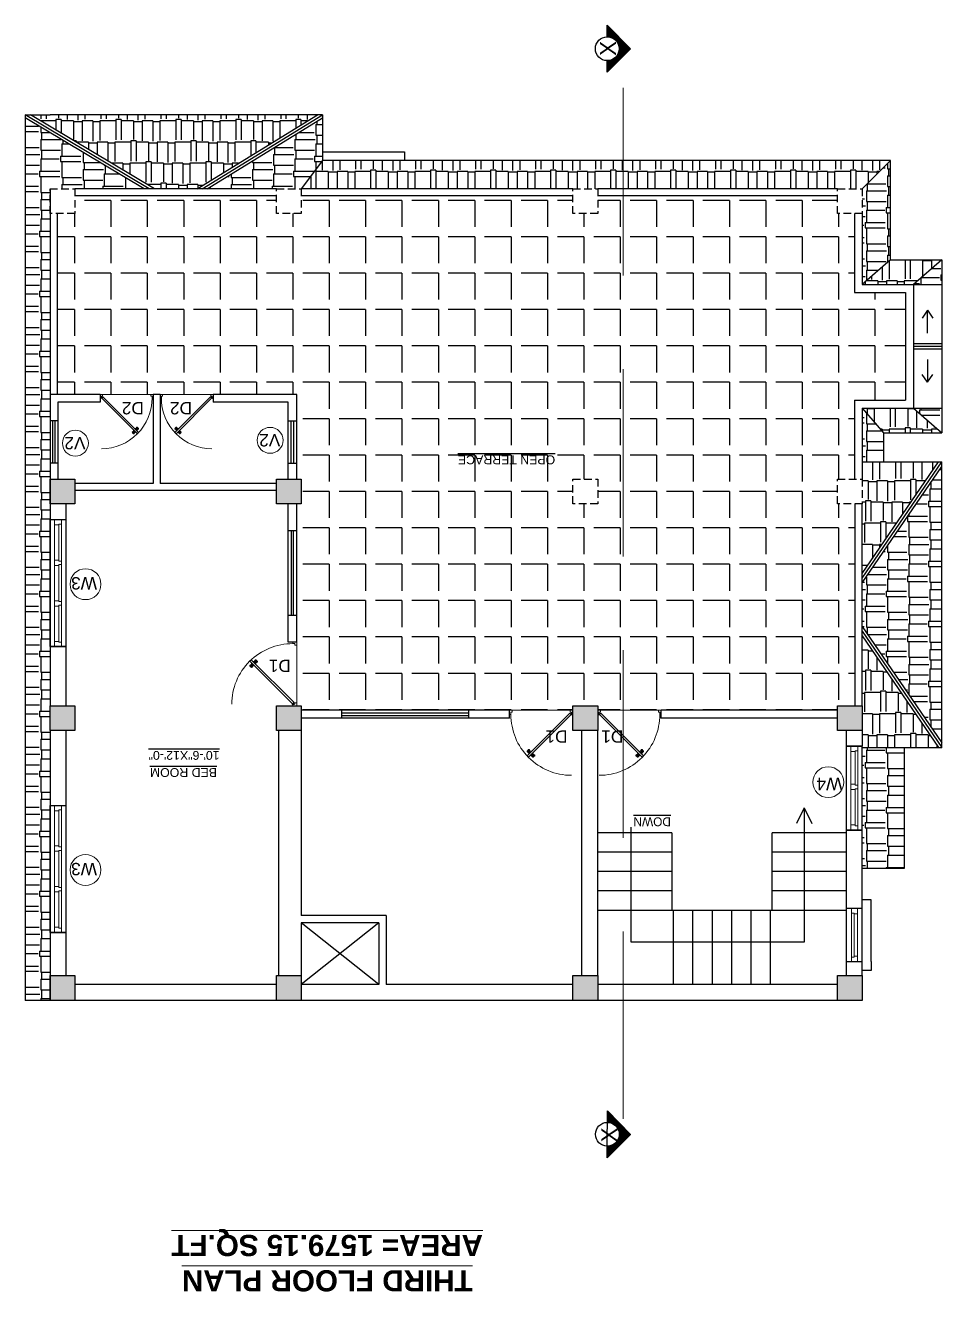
# Model space of a CAD drawing. Header units: inches. Extents: x 1397 to 20304, y -27267 to -746.
# Drawn here: x 17250 to 17769, y -17672 to -16954 of the extents above; entities that cross this region are included whole.
import ezdxf

# ---------------------------------------------------------------- set-up
doc = ezdxf.new("R2010")
doc.units = ezdxf.units.IN
doc.header["$LTSCALE"] = 17
doc.header["$MEASUREMENT"] = 0
doc.linetypes.add('21_FP_00$0$HIDDEN', pattern=[0.375, 0.25, -0.125])
doc.linetypes.add('PHANTOM2', pattern=[1.25, 0.625, -0.125, 0.125, -0.125, 0.125, -0.125])
for name, color, linetype, lineweight in [('25 BOT BAR', 12, 'Continuous', 25), ('aa_section_line', 2, 'PHANTOM2', 13), ('DOOR & WIN', 1, 'Continuous', 25), ('OUTLINE', 1, 'Continuous', 25), ('PUERTAS', 7, 'Continuous', 9), ('TEXT', 231, 'Continuous', 20), ('WINDOW FRAME PLAN', 162, 'Continuous', 18)]:
    doc.layers.add(name, color=color, linetype=linetype, lineweight=lineweight)
doc.layers.add('A-Sect-Iden', color=111, linetype='Continuous')
doc.styles.add('DIMTEXT', font='arial.ttf', dxfattribs={"height": 6})
doc.styles.add('HEADING', font='swissel.ttf')
pattern_1 = [(270, (27734.408, -38668.046), (12, -25.5), [6, -5, 7, -3, 9, -4]), (270, (27734.908, -38674.046), (12, -25.5), [5, -19, 4, -6]), (270, (27733.658, -38686.046), (12, -25.5), [3, -31]), (360, (27734.408, -38668.046), (12, 8.5), [11.5, -36.5]), (360, (27734.408, -38674.046), (12, 8.5), [11.25, -36.75]), (360, (27734.408, -38679.046), (12, 8.5), [10.5, -37.5]), (360, (27733.658, -38686.046), (12, 8.5), [11.5, -36.5]), (360, (27733.658, -38689.046), (12, 8.5), [11.5, -36.5]), (360, (27734.408, -38698.046), (12, 8.5), [11, -37])]
pattern_2 = [(180, (27734.408, -38668.046), (-25.5, -12), [6, -5, 7, -3, 9, -4]), (180, (27728.408, -38668.546), (-25.5, -12), [5, -19, 4, -6]), (180, (27716.408, -38667.296), (-25.5, -12), [3, -31]), (270, (27734.408, -38668.046), (8.5, -12), [11.5, -36.5]), (270, (27728.408, -38668.046), (8.5, -12), [11.25, -36.75]), (270, (27723.408, -38668.046), (8.5, -12), [10.5, -37.5]), (270, (27716.408, -38667.296), (8.5, -12), [11.5, -36.5]), (270, (27713.408, -38667.296), (8.5, -12), [11.5, -36.5]), (270, (27704.408, -38668.046), (8.5, -12), [11, -37])]
pattern_3 = [(180, (27734.408, -35900.648), (-25.5, -12), [6, -5, 7, -3, 9, -4]), (180, (27728.408, -35901.148), (-25.5, -12), [5, -19, 4, -6]), (180, (27716.408, -35899.898), (-25.5, -12), [3, -31]), (270, (27734.408, -35900.648), (8.5, -12), [11.5, -36.5]), (270, (27728.408, -35900.648), (8.5, -12), [11.25, -36.75]), (270, (27723.408, -35900.648), (8.5, -12), [10.5, -37.5]), (270, (27716.408, -35899.898), (8.5, -12), [11.5, -36.5]), (270, (27713.408, -35899.898), (8.5, -12), [11.5, -36.5]), (270, (27704.408, -35900.648), (8.5, -12), [11, -37])]
pattern_4 = [(270, (27734.408, -35900.648), (12, -25.5), [6, -5, 7, -3, 9, -4]), (270, (27734.908, -35906.648), (12, -25.5), [5, -19, 4, -6]), (270, (27733.658, -35918.648), (12, -25.5), [3, -31]), (360, (27734.408, -35900.648), (12, 8.5), [11.5, -36.5]), (360, (27734.408, -35906.648), (12, 8.5), [11.25, -36.75]), (360, (27734.408, -35911.648), (12, 8.5), [10.5, -37.5]), (360, (27733.658, -35918.648), (12, 8.5), [11.5, -36.5]), (360, (27733.658, -35921.648), (12, 8.5), [11.5, -36.5]), (360, (27734.408, -35930.648), (12, 8.5), [11, -37])]
pattern_5 = [(270, (28581.33, -37774.728), (12, -25.5), [6, -5, 7, -3, 9, -4]), (270, (28581.83, -37780.728), (12, -25.5), [5, -19, 4, -6]), (270, (28580.58, -37792.728), (12, -25.5), [3, -31]), (360, (28581.33, -37774.728), (12, 8.5), [11.5, -36.5]), (360, (28581.33, -37780.728), (12, 8.5), [11.25, -36.75]), (360, (28581.33, -37785.728), (12, 8.5), [10.5, -37.5]), (360, (28580.58, -37792.728), (12, 8.5), [11.5, -36.5]), (360, (28580.58, -37795.728), (12, 8.5), [11.5, -36.5]), (360, (28581.33, -37804.728), (12, 8.5), [11, -37])]
pattern_6 = [(180, (28581.33, -37774.728), (-25.5, -12), [6, -5, 7, -3, 9, -4]), (180, (28575.33, -37775.228), (-25.5, -12), [5, -19, 4, -6]), (180, (28563.33, -37773.978), (-25.5, -12), [3, -31]), (270, (28581.33, -37774.728), (8.5, -12), [11.5, -36.5]), (270, (28575.33, -37774.728), (8.5, -12), [11.25, -36.75]), (270, (28570.33, -37774.728), (8.5, -12), [10.5, -37.5]), (270, (28563.33, -37773.978), (8.5, -12), [11.5, -36.5]), (270, (28560.33, -37773.978), (8.5, -12), [11.5, -36.5]), (270, (28551.33, -37774.728), (8.5, -12), [11, -37])]

# ---------------------------------------------------------------- blocks, each defined once
blk = doc.blocks.new('ffddd')
at = {"layer": 'DOOR & WIN'}
for p, q in [((-13345.31, -2388.07), (-13345.31, -2316.07)), ((-13336.31, -2316.07), (-13345.31, -2316.07)), ((-13336.31, -2316.07), (-13336.31, -2388.07)), ((-13336.31, -2388.07), (-13345.31, -2388.07)), ((-13336.31, -2388.07), (-13345.31, -2388.07))]:
    blk.add_line(p, q, dxfattribs=at)
at = {"layer": 'WINDOW FRAME PLAN'}
for p, q in [((-13342.81, -2316.07), (-13342.81, -2318.57)), ((-13338.81, -2316.07), (-13338.81, -2319.07)), ((-13342.81, -2385.57), (-13342.81, -2318.57)), ((-13342.81, -2318.57), (-13341.31, -2318.57)), ((-13341.31, -2318.57), (-13341.31, -2319.07)), ((-13341.31, -2319.07), (-13341.31, -2339.57)), ((-13341.31, -2319.07), (-13338.81, -2319.07)), ((-13338.81, -2319.07), (-13338.81, -2385.07)), ((-13342.81, -2339.57), (-13341.31, -2339.57)), ((-13341.31, -2339.07), (-13338.81, -2339.07)), ((-13342.81, -2341.57), (-13341.31, -2341.57)), ((-13341.31, -2341.57), (-13341.31, -2342.07)), ((-13341.31, -2341.57), (-13341.31, -2362.57)), ((-13341.31, -2342.07), (-13338.81, -2342.07)), ((-13342.81, -2362.57), (-13341.31, -2362.57)), ((-13342.81, -2364.57), (-13341.31, -2364.57)), ((-13341.31, -2362.07), (-13338.81, -2362.07)), ((-13341.31, -2362.57), (-13341.31, -2362.07)), ((-13341.31, -2364.57), (-13341.31, -2385.57)), ((-13341.31, -2365.07), (-13338.81, -2365.07)), ((-13342.81, -2388.07), (-13342.81, -2385.57)), ((-13342.81, -2385.57), (-13341.31, -2385.57)), ((-13341.31, -2385.07), (-13338.81, -2385.07)), ((-13341.31, -2385.57), (-13341.31, -2385.07)), ((-13338.81, -2388.07), (-13338.81, -2385.07))]:
    blk.add_line(p, q, dxfattribs=at)
blk = doc.blocks.new('3ft')
at = {"layer": 'PUERTAS', "color": 6}
for p, q in [((1.01, 2.52), (25.23, 26.74)), ((26.05, 25.92), (1.77, 1.64)), ((26.05, 25.92), (25.23, 26.74)), ((0, 2.4), (0, 0)), ((0.72, 2.4), (0, 2.4)), ((1.6, 0), (0, 0)), ((0.72, 1.52), (0.72, 2.44)), ((0.8, 1.52), (0.72, 1.52)), ((0.8, 1.52), (0.8, 2.41)), ((0.8, 1.2), (0.8, 1.52)), ((1.6, 1.2), (0.8, 1.2)), ((1.57, 1.84), (0.94, 2.47)), ((1.63, 1.89), (0.97, 2.55)), ((1.63, 1.89), (1.57, 1.84)), ((1.77, 1.64), (1.57, 1.84)), ((1.6, 0), (1.6, 1.2)), ((34.4, 0), (34.4, 1.2)), ((34.4, 1.2), (35.2, 1.2)), ((34.4, 0), (36, 0)), ((35.2, 1.2), (35.2, 2.4)), ((35.2, 2.4), (36, 2.4)), ((36, 0), (36, 2.4))]:
    blk.add_line(p, q, dxfattribs=at)
at = {"layer": 'PUERTAS', "color": 8}
for p, q in [((22.57, 24.94), (21.65, 25.68)), ((22.63, 24.99), (21.69, 25.75)), ((22.74, 25.1), (21.84, 25.9)), ((22.13, 26.28), (21.98, 26.13)), ((22.88, 25.24), (22.01, 26.06)), ((22.13, 26.28), (22.27, 26.42)), ((22.29, 26.41), (22.27, 26.42)), ((23.16, 25.52), (22.34, 26.39)), ((23.3, 25.66), (22.5, 26.56)), ((23.41, 25.77), (22.65, 26.71)), ((22.69, 24.32), (23.02, 24.83)), ((23.46, 25.83), (22.72, 26.75)), ((22.95, 24.96), (22.84, 25.07)), ((22.98, 24.99), (22.86, 25.1)), ((23.03, 25.04), (22.91, 25.15)), ((22.91, 24.53), (23.1, 24.91)), ((23.11, 25.12), (22.99, 25.23)), ((23.13, 24.76), (23.18, 24.99)), ((23.28, 25.3), (23.17, 25.41)), ((23.36, 25.37), (23.25, 25.49)), ((23.31, 24.94), (23.28, 25.08)), ((23.41, 25.43), (23.3, 25.54)), ((23.46, 25.09), (23.32, 25.13)), ((23.44, 25.45), (23.33, 25.56)), ((23.64, 25.27), (23.41, 25.22)), ((23.87, 25.49), (23.49, 25.3)), ((24.08, 25.71), (23.57, 25.38)), ((23.63, 23.38), (24.14, 23.72)), ((23.84, 23.6), (24.22, 23.79)), ((24.07, 23.82), (24.3, 23.88)), ((24.25, 24), (24.39, 23.97)), ((24.25, 23.26), (24.99, 22.34)), ((24.27, 23.64), (24.38, 23.53)), ((24.3, 23.67), (24.41, 23.56)), ((24.3, 23.32), (25.06, 22.38)), ((24.35, 23.72), (24.46, 23.61)), ((24.4, 24.15), (24.43, 24.01)), ((24.41, 23.43), (25.2, 22.53)), ((24.43, 23.8), (24.54, 23.69)), ((24.58, 24.33), (24.52, 24.1)), ((24.55, 23.57), (25.37, 22.7)), ((24.6, 23.97), (24.72, 23.86)), ((24.8, 24.56), (24.61, 24.18)), ((25.02, 24.77), (24.68, 24.26)), ((24.68, 24.05), (24.79, 23.94)), ((24.73, 24.1), (24.85, 23.99)), ((24.76, 24.13), (24.87, 24.02)), ((24.83, 23.85), (25.7, 23.03)), ((24.97, 23.99), (25.87, 23.2)), ((25.08, 24.1), (26.02, 23.34)), ((25.14, 24.15), (26.06, 23.41)), ((25.58, 22.82), (25.43, 22.67)), ((25.58, 22.82), (25.73, 22.97)), ((25.72, 22.98), (25.73, 22.97)), ((0, 0), (36, 0))]:
    blk.add_line(p, q, dxfattribs=at)
at = {"layer": 'PUERTAS', "color": 1}
for p, q in [((21.67, 25.73), (22.17, 26.23)), ((22.49, 24.95), (21.67, 25.61)), ((21.7, 25.82), (22.14, 26.26)), ((21.73, 25.79), (21.7, 25.82)), ((22.58, 26.7), (22.14, 26.26)), ((22.67, 26.73), (22.17, 26.23)), ((22.61, 26.67), (22.58, 26.7)), ((22.6, 24.96), (23.02, 25.38)), ((22.61, 24.25), (22.92, 24.72)), ((22.62, 24.13), (22.61, 24.14)), ((22.7, 25.07), (22.71, 25.06)), ((23.45, 25.91), (22.79, 26.73)), ((22.82, 25.06), (23.08, 25.32)), ((22.94, 24.95), (22.83, 25.07)), ((22.92, 24.72), (22.92, 24.72)), ((22.93, 24.94), (23.19, 25.21)), ((22.93, 24.84), (22.93, 24.83)), ((23.44, 25.81), (23.02, 25.38)), ((23.34, 25.58), (23.08, 25.32)), ((23.46, 25.47), (23.19, 25.21)), ((23.33, 25.7), (23.34, 25.69)), ((23.45, 25.46), (23.33, 25.57)), ((23.44, 23.31), (23.45, 23.3)), ((23.56, 23.3), (24.03, 23.61)), ((23.57, 25.47), (23.57, 25.47)), ((24.15, 25.79), (23.68, 25.48)), ((23.68, 25.48), (23.68, 25.48)), ((24.03, 23.61), (24.03, 23.62)), ((24.14, 23.62), (24.14, 23.62)), ((24.25, 23.62), (24.51, 23.89)), ((24.27, 25.78), (24.26, 25.79)), ((24.26, 23.29), (24.69, 23.71)), ((24.26, 23.63), (24.37, 23.52)), ((24.26, 23.18), (24.92, 22.37)), ((24.37, 23.52), (24.63, 23.77)), ((24.37, 23.4), (24.37, 23.4)), ((24.78, 24.15), (24.51, 23.89)), ((24.89, 24.03), (24.63, 23.77)), ((25.11, 24.14), (24.69, 23.71)), ((24.77, 24.14), (24.88, 24.03)), ((24.79, 24.38), (24.78, 24.37)), ((24.78, 24.26), (24.78, 24.26)), ((25.1, 24.84), (24.79, 24.38)), ((25, 24.03), (25, 24.03)), ((25.04, 22.36), (25.54, 22.86)), ((25.09, 24.96), (25.1, 24.95)), ((25.1, 22.42), (25.13, 22.39)), ((25.13, 22.39), (25.57, 22.83)), ((25.22, 24.14), (26.03, 23.48)), ((26.04, 23.37), (25.54, 22.86)), ((26.01, 23.27), (25.57, 22.83)), ((25.98, 23.3), (26.01, 23.27))]:
    blk.add_line(p, q, dxfattribs=at)
at = {"layer": 'PUERTAS', "color": 2}
for p, q in [((21.99, 26.11), (21.98, 26.13)), ((25.42, 22.68), (25.43, 22.67))]:
    blk.add_line(p, q, dxfattribs=at)
at = {"layer": 'PUERTAS', "color": 6}
for radius in [0.155, 0.0752]:
    blk.add_circle((0.82, 2.56), radius, dxfattribs=at)
blk.add_arc((0.82, 2.56), 34.38, 359.72845, 90.03333, dxfattribs=at)
at = {"layer": 'PUERTAS', "color": 1}
for centre, start, end in [((22.54, 25.01), 231.07637, 315), ((22.67, 24.2), 135, 225), ((22.73, 26.68), 38.92363, 135), ((22.77, 25.12), 225, 315), ((22.99, 24.89), 135, 219.74275), ((22.87, 24.78), 315, 39.74275), ((23.28, 25.63), 315, 45), ((23.39, 25.86), 315, 38.92363), ((23.51, 23.36), 225, 315), ((23.51, 25.41), 50.25725, 135), ((23.62, 25.53), 230.25725, 315), ((24.09, 23.56), 50.25725, 135), ((24.2, 23.68), 230.25725, 315), ((24.2, 25.73), 45, 135), ((24.32, 23.23), 135, 218.92363), ((24.42, 23.46), 135, 225), ((24.84, 24.31), 135, 219.74275), ((24.72, 24.21), 315, 39.74275), ((24.94, 23.98), 45, 135), ((24.98, 22.42), 218.92363, 315), ((25.04, 24.89), 315, 45), ((25.17, 24.08), 51.07637, 135), ((25.98, 23.42), 315, 51.07637)]:
    blk.add_arc(centre, 0.08, start, end, dxfattribs=at)
blk = doc.blocks.new('*U2802')
at = {"color": 3, "xscale": -1}
blk.add_blockref('3ft', (42, 0), dxfattribs=at)
blk = doc.blocks.new('*U2795')
at = {"color": 3, "xscale": -1}
blk.add_blockref('3ft', (42, 0), dxfattribs=at)
blk = doc.blocks.new("W4'")
at = {"layer": '25 BOT BAR'}
for p, q in [((9894.28, -8421.4), (9894.28, -8468.92)), ((9903.28, -8421.4), (9903.28, -8468.92))]:
    blk.add_line(p, q, dxfattribs=at)
at = {"layer": 'DOOR & WIN'}
blk.add_line((9903.28, -8421.4), (9894.28, -8421.4), dxfattribs=at)
at = {"layer": 'OUTLINE'}
blk.add_line((9903.28, -8468.92), (9894.28, -8468.92), dxfattribs=at)
at = {"layer": 'WINDOW FRAME PLAN'}
for p, q in [((9896.78, -8421.4), (9896.78, -8423.9)), ((9896.78, -8468.92), (9896.78, -8423.9)), ((9896.78, -8423.9), (9898.28, -8423.9)), ((9898.28, -8423.9), (9898.28, -8424.4)), ((9898.28, -8424.4), (9898.28, -8444.9)), ((9898.28, -8424.4), (9900.78, -8424.4)), ((9900.78, -8421.4), (9900.78, -8424.4)), ((9900.78, -8424.4), (9900.78, -8468.92)), ((9896.78, -8444.9), (9898.28, -8444.9)), ((9896.78, -8446.9), (9898.28, -8446.9)), ((9898.28, -8444.4), (9900.78, -8444.4)), ((9898.28, -8446.9), (9898.28, -8447.4)), ((9898.28, -8446.9), (9898.28, -8466.42)), ((9898.28, -8447.4), (9900.78, -8447.4)), ((9896.78, -8468.92), (9896.78, -8466.42)), ((9896.78, -8466.42), (9898.28, -8466.42)), ((9898.28, -8465.92), (9900.78, -8465.92)), ((9898.28, -8466.42), (9898.28, -8465.92)), ((9900.78, -8468.92), (9900.78, -8465.92))]:
    blk.add_line(p, q, dxfattribs=at)
blk = doc.blocks.new('2ft6in')
at = {"layer": 'PUERTAS', "color": 2}
for p, q in [((0.84, 2.1), (21.02, 22.28)), ((21.71, 21.6), (1.47, 1.37)), ((18.33, 21.76), (18.31, 21.77)), ((21.71, 21.6), (21.02, 22.28)), ((21.18, 18.9), (21.2, 18.89)), ((0, 2), (0, 0)), ((0.6, 2), (0, 2)), ((1.33, 0), (0, 0)), ((0.6, 1.26), (0.6, 2.04)), ((0.67, 1.26), (0.6, 1.26)), ((0.67, 1.26), (0.67, 2.01)), ((0.67, 1), (0.67, 1.26)), ((1.33, 1), (0.67, 1)), ((1.31, 1.53), (0.79, 2.06)), ((1.36, 1.58), (0.81, 2.12)), ((1.36, 1.58), (1.31, 1.53)), ((1.47, 1.37), (1.31, 1.53)), ((1.33, 0), (1.33, 1)), ((28.67, 0), (28.67, 1)), ((28.67, 1), (29.33, 1)), ((28.67, 0), (30, 0)), ((29.33, 1), (29.33, 2)), ((29.33, 2), (30, 2)), ((30, 0), (30, 2))]:
    blk.add_line(p, q, dxfattribs=at)
at = {"layer": 'PUERTAS', "color": 1}
for p, q in [((18.06, 21.44), (18.48, 21.86)), ((18.08, 21.51), (18.45, 21.88)), ((18.82, 22.25), (18.45, 21.88)), ((18.9, 22.28), (18.48, 21.86)), ((18.84, 22.23), (18.82, 22.25)), ((19.54, 21.59), (18.99, 22.27)), ((18.74, 20.79), (18.06, 21.34)), ((18.11, 21.49), (18.08, 21.51)), ((18.83, 20.8), (19.18, 21.15)), ((18.84, 20.21), (19.1, 20.6)), ((18.85, 20.11), (18.84, 20.12)), ((18.92, 20.89), (18.93, 20.88)), ((19.02, 20.88), (19.24, 21.1)), ((19.12, 20.8), (19.03, 20.89)), ((19.1, 20.7), (19.11, 20.69)), ((19.1, 20.6), (19.1, 20.6)), ((19.11, 20.79), (19.33, 21.01)), ((19.54, 21.5), (19.18, 21.15)), ((19.45, 21.31), (19.24, 21.1)), ((19.55, 21.22), (19.33, 21.01)), ((19.45, 21.41), (19.45, 21.41)), ((19.54, 21.22), (19.45, 21.31)), ((19.53, 19.43), (19.54, 19.42)), ((19.64, 21.23), (19.64, 21.23)), ((19.64, 19.42), (20.02, 19.67)), ((19.74, 21.24), (19.73, 21.23)), ((20.12, 21.49), (19.74, 21.24)), ((20.02, 19.67), (20.03, 19.68)), ((20.12, 19.68), (20.12, 19.68)), ((20.21, 19.69), (20.43, 19.9)), ((20.22, 21.48), (20.22, 21.49)), ((20.22, 19.41), (20.57, 19.76)), ((20.22, 19.69), (20.31, 19.6)), ((20.22, 19.32), (20.76, 18.64)), ((20.31, 19.6), (20.52, 19.81)), ((20.31, 19.5), (20.31, 19.5)), ((20.65, 20.12), (20.43, 19.9)), ((20.74, 20.03), (20.52, 19.81)), ((20.93, 20.11), (20.57, 19.76)), ((20.64, 20.11), (20.73, 20.02)), ((20.66, 20.31), (20.65, 20.31)), ((20.65, 20.21), (20.65, 20.22)), ((20.91, 20.7), (20.66, 20.31)), ((20.84, 20.02), (20.83, 20.03)), ((20.86, 18.63), (21.28, 19.05)), ((20.91, 20.8), (20.91, 20.79)), ((20.91, 18.68), (20.94, 18.66)), ((20.94, 18.66), (21.31, 19.03)), ((21.02, 20.12), (21.7, 19.57)), ((21.7, 19.47), (21.28, 19.05)), ((21.67, 19.4), (21.31, 19.03)), ((21.65, 19.42), (21.67, 19.4))]:
    blk.add_line(p, q, dxfattribs=at)
at = {"layer": 'PUERTAS', "color": 8}
for p, q in [((18.95, 20.92), (18.2, 21.58)), ((18.44, 21.9), (18.31, 21.77)), ((19.07, 21.03), (18.34, 21.72)), ((18.44, 21.9), (18.56, 22.02)), ((18.58, 22.01), (18.56, 22.02)), ((19.3, 21.26), (18.61, 22)), ((19.42, 21.38), (18.75, 22.14)), ((19.51, 21.48), (18.88, 22.26)), ((19.55, 21.53), (18.93, 22.3)), ((18.81, 20.78), (18.04, 21.4)), ((18.86, 20.83), (18.08, 21.46)), ((18.91, 20.27), (19.19, 20.69)), ((19.13, 20.8), (19.03, 20.9)), ((19.15, 20.82), (19.05, 20.92)), ((19.09, 20.44), (19.25, 20.76)), ((19.19, 20.87), (19.1, 20.96)), ((19.25, 20.93), (19.16, 21.02)), ((19.28, 20.63), (19.32, 20.83)), ((19.4, 21.08), (19.31, 21.17)), ((19.47, 21.15), (19.38, 21.24)), ((19.43, 20.78), (19.4, 20.9)), ((19.51, 21.19), (19.42, 21.28)), ((19.55, 20.91), (19.43, 20.94)), ((19.53, 21.21), (19.44, 21.3)), ((19.7, 21.06), (19.51, 21.01)), ((19.89, 21.24), (19.58, 21.08)), ((20.07, 21.42), (19.64, 21.15)), ((19.69, 19.49), (20.12, 19.76)), ((19.87, 19.67), (20.18, 19.83)), ((20.06, 19.85), (20.25, 19.9)), ((20.21, 20), (20.33, 19.97)), ((20.21, 19.38), (20.83, 18.61)), ((20.23, 19.7), (20.32, 19.61)), ((20.25, 19.72), (20.34, 19.63)), ((20.25, 19.43), (20.88, 18.65)), ((20.29, 19.76), (20.38, 19.67)), ((20.33, 20.13), (20.36, 20.01)), ((20.34, 19.53), (21, 18.77)), ((20.36, 19.83), (20.45, 19.74)), ((20.48, 20.28), (20.44, 20.08)), ((20.46, 19.64), (21.14, 18.91)), ((20.5, 19.98), (20.6, 19.89)), ((20.67, 20.47), (20.51, 20.15)), ((20.85, 20.64), (20.57, 20.22)), ((20.57, 20.04), (20.66, 19.95)), ((20.61, 20.09), (20.7, 19.99)), ((20.63, 20.11), (20.72, 20.01)), ((20.69, 19.87), (21.42, 19.19)), ((20.81, 19.99), (21.56, 19.33)), ((20.9, 20.08), (21.68, 19.45)), ((20.95, 20.13), (21.72, 19.51)), ((21.32, 19.01), (21.2, 18.89)), ((21.32, 19.01), (21.44, 19.14)), ((21.43, 19.15), (21.44, 19.14)), ((0, 0), (30, 0))]:
    blk.add_line(p, q, dxfattribs=at)
at = {"layer": 'PUERTAS', "color": 2}
for radius in [0.129, 0.0627]:
    blk.add_circle((0.68, 2.14), radius, dxfattribs=at)
at = {"layer": 'PUERTAS', "color": 8}
blk.add_arc((0.68, 2.14), 28.65, 359.72845, 90.03333, dxfattribs=at)
at = {"layer": 'PUERTAS', "color": 1}
for centre, start, end in [((18.94, 22.23), 38.92363, 135), ((19.49, 21.55), 315, 38.92363), ((18.78, 20.84), 231.07637, 315), ((18.89, 20.16), 135, 225), ((18.97, 20.93), 225, 315), ((19.16, 20.74), 135, 219.74275), ((19.06, 20.65), 315, 39.74275), ((19.4, 21.36), 315, 45), ((19.59, 19.47), 225, 315), ((19.6, 21.18), 50.25725, 135), ((19.68, 21.28), 230.25725, 315), ((20.07, 19.63), 50.25725, 135), ((20.17, 21.44), 45, 135), ((20.16, 19.73), 230.25725, 315), ((20.27, 19.36), 135, 218.92363), ((20.35, 19.55), 135, 225), ((20.7, 20.26), 135, 219.74275), ((20.6, 20.17), 315, 39.74275), ((20.78, 19.98), 45, 135), ((20.82, 18.68), 218.92363, 315), ((20.87, 20.75), 315, 45), ((20.98, 20.07), 51.07637, 135), ((21.65, 19.52), 315, 51.07637)]:
    blk.add_arc(centre, 0.0667, start, end, dxfattribs=at)
blk = doc.blocks.new('*U3074')
at = {"color": 3}
blk.add_blockref('2ft6in', (0, 0), dxfattribs=at)

msp = doc.modelspace()

# ---------------------------------------------------------------- hatches: boundary and pattern name
at = {"layer": 'A-Sect-Iden', "ltscale": 0.5}
h = msp.add_hatch(dxfattribs=at)
h.set_pattern_fill('ANSI37', color=2, scale=5, angle=180, style=0)
h.set_pattern_definition([(225, (43428.63656, -10785.5387), (0.441941738, -0.441941738), []), (315, (43428.63656, -10785.5387), (0.441941738, 0.441941738), [])])
h.paths.add_polyline_path([(17579.56, -16960.31), (17579.56, -16953.81), (17592.8, -16967.06), (17579.56, -16980.3), (17579.56, -16973.81, 1)])
h = msp.add_hatch(dxfattribs=at)
h.set_pattern_fill('ANSI37', color=2, scale=5, angle=180, style=0)
h.set_pattern_definition([(225, (43428.6612, -11400.9126), (0.441941738, -0.441941738), []), (315, (43428.6612, -11400.9126), (0.441941738, 0.441941738), [])])
h.paths.add_polyline_path([(17579.66, -17575.68), (17579.72, -17569.19), (17592.83, -17582.57), (17579.45, -17595.67), (17579.52, -17589.18, 1)])
at = {"layer": 'DOOR & WIN'}
h = msp.add_hatch(color=256, dxfattribs=at)
h.dxf.hatch_style = 1
h.paths.add_polyline_path([(17263.66, -17225.01), (17277.66, -17225.01), (17277.66, -17211.01), (17263.66, -17211.01)])
h = msp.add_hatch(color=256, dxfattribs=at)
h.dxf.hatch_style = 1
h.paths.add_polyline_path([(17392.12, -17225.01), (17406.12, -17225.01), (17406.12, -17211.01), (17392.12, -17211.01)])
h = msp.add_hatch(color=256, dxfattribs=at)
h.dxf.hatch_style = 1
h.paths.add_polyline_path([(17263.66, -17353.49), (17277.66, -17353.49), (17277.66, -17339.49), (17263.66, -17339.49)])
h = msp.add_hatch(color=256, dxfattribs=at)
h.dxf.hatch_style = 1
h.paths.add_polyline_path([(17392.12, -17353.49), (17406.12, -17353.49), (17406.12, -17339.49), (17392.12, -17339.49)])
h = msp.add_hatch(color=256, dxfattribs=at)
h.dxf.hatch_style = 1
h.paths.add_polyline_path([(17560.12, -17353.49), (17574.12, -17353.49), (17574.12, -17339.49), (17560.12, -17339.49)])
h = msp.add_hatch(color=256, dxfattribs=at)
h.dxf.hatch_style = 1
h.paths.add_polyline_path([(17710.12, -17353.49), (17724.12, -17353.49), (17724.12, -17339.49), (17710.12, -17339.49)])
h = msp.add_hatch(color=256, dxfattribs=at)
h.dxf.hatch_style = 1
h.paths.add_polyline_path([(17263.66, -17506.49), (17277.66, -17506.49), (17277.66, -17492.49), (17263.66, -17492.49)])
h = msp.add_hatch(color=256, dxfattribs=at)
h.dxf.hatch_style = 1
h.paths.add_polyline_path([(17392.12, -17506.49), (17406.12, -17506.49), (17406.12, -17492.49), (17392.12, -17492.49)])
h = msp.add_hatch(color=256, dxfattribs=at)
h.dxf.hatch_style = 1
h.paths.add_polyline_path([(17560.12, -17506.49), (17574.12, -17506.49), (17574.12, -17492.49), (17560.12, -17492.49)])
h = msp.add_hatch(color=256, dxfattribs=at)
h.dxf.hatch_style = 1
h.paths.add_polyline_path([(17710.12, -17506.49), (17724.12, -17506.49), (17724.12, -17492.49), (17710.12, -17492.49)])
at = {"layer": 'OUTLINE'}
h = msp.add_hatch(dxfattribs=at)
h.set_pattern_fill('AR-RSHKE', color=8, angle=180)
h.set_pattern_definition(pattern_2)
h.paths.add_polyline_path([(17322.81, -17046.49), (17347.03, -17046.49), (17415.26, -17004.49), (17263.66, -17004.49), (17252.58, -17004.49)])
h = msp.add_hatch(dxfattribs=at)
h.set_pattern_fill('AR-RSHKE', color=8, angle=270)
h.set_pattern_definition(pattern_1)
h.paths.add_polyline_path([(17249.66, -17506.49), (17263.66, -17506.49), (17263.66, -17492.49), (17263.66, -17353.49), (17263.66, -17339.49), (17263.66, -17046.49), (17277.66, -17046.49), (17316.97, -17046.49), (17249.66, -17006.24)])
h = msp.add_hatch(dxfattribs=at)
h.set_pattern_fill('AR-RSHKE', color=8, angle=270)
h.set_pattern_definition(pattern_1)
h.paths.add_polyline_path([(17352.75, -17046.49), (17392.12, -17046.49), (17406.12, -17046.49), (17418.12, -17030.49), (17418.12, -17006.25)])
h = msp.add_hatch(dxfattribs=at)
h.set_pattern_fill('AR-RSHKE', color=8, angle=180)
h.set_pattern_definition(pattern_3)
h.paths.add_polyline_path([(17406.12, -17046.49), (17560.12, -17046.49), (17574.12, -17046.49), (17588.56, -17046.49), (17588.56, -17030.49), (17418.12, -17030.49)])
h = msp.add_hatch(dxfattribs=at)
h.set_pattern_fill('AR-RSHKE', color=8, angle=180)
h.set_pattern_definition(pattern_3)
h.paths.add_polyline_path([(17588.56, -17046.49), (17710.12, -17046.49), (17724.12, -17046.49), (17740.12, -17030.49), (17588.56, -17030.49)])
h = msp.add_hatch(dxfattribs=at)
h.set_pattern_fill('AR-RSHKE', color=8, angle=270)
h.set_pattern_definition(pattern_4)
h.paths.add_polyline_path([(17724.12, -17100.75), (17740.12, -17086.75), (17740.12, -17030.49), (17724.12, -17046.49), (17724.12, -17060.49)])
h = msp.add_hatch(dxfattribs=at)
h.set_pattern_fill('ANGLE', color=8, scale=75, angle=180)
h.set_pattern_definition([(180, (27734.408, -38668.046), (-3e-15, -20.625), [15, -5.625]), (270, (27734.408, -38668.046), (20.625, -4e-15), [15, -5.625])])
h.paths.add_polyline_path([(17403.62, -17303.49), (17403.62, -17305.09), (17403.62, -17339.49), (17406.12, -17339.49), (17406.12, -17341.99), (17524.12, -17341.99), (17525.72, -17341.99), (17560.12, -17341.99), (17560.12, -17339.49), (17574.12, -17339.49), (17574.12, -17341.99), (17575.72, -17341.99), (17588.55, -17341.99), (17588.56, -17050.49), (17574.12, -17050.49), (17574.12, -17060.49), (17560.12, -17060.49), (17560.12, -17050.49), (17406.12, -17050.49), (17406.12, -17060.49), (17392.12, -17060.49), (17392.12, -17050.49), (17277.66, -17050.49), (17277.66, -17060.49), (17267.66, -17060.49), (17267.66, -17163.01), (17292.16, -17163.01), (17293.49, -17163.01), (17322.16, -17163.01), (17326.12, -17163.01), (17327.45, -17163.01), (17356.12, -17163.01), (17403.62, -17163.01), (17403.62, -17211.01), (17406.12, -17211.01), (17406.12, -17225.01), (17403.62, -17225.01)])
h.paths.add_polyline_path([(17560.12, -17225.01), (17560.12, -17211.01), (17574.12, -17211.01), (17574.12, -17225.01)], flags=16)
h.paths.add_polyline_path([(17588.55, -17341.99), (17610.12, -17341.99), (17710.12, -17341.99), (17710.12, -17339.49), (17720.12, -17339.49), (17720.12, -17225.01), (17710.12, -17225.01), (17710.12, -17211.01), (17719.62, -17211.01), (17719.62, -17166.25), (17748.62, -17166.25), (17748.62, -17105.25), (17719.62, -17105.25), (17719.62, -17060.49), (17710.12, -17060.49), (17710.12, -17050.49), (17588.56, -17050.49)])
h.paths.add_polyline_path([(17551.25, -17195.31), (17493.64, -17195.31), (17493.64, -17205.61), (17551.25, -17205.61)], flags=24)
h = msp.add_hatch(dxfattribs=at)
h.set_pattern_fill('AR-RSHKE', color=8, angle=180)
h.set_pattern_definition(pattern_6)
h.paths.add_polyline_path([(17724.12, -17100.75), (17753.12, -17100.75), (17769.12, -17086.75), (17740.12, -17086.75)])
h = msp.add_hatch(dxfattribs=at)
h.set_pattern_fill('AR-RSHKE', color=8, angle=270)
h.set_pattern_definition(pattern_5)
h.paths.add_polyline_path([(17753.12, -17100.75), (17769.12, -17100.75), (17769.12, -17086.75)])
h = msp.add_hatch(dxfattribs=at)
h.set_pattern_fill('AR-RSHKE', color=8, angle=270)
h.set_pattern_definition(pattern_4)
h.paths.add_polyline_path([(17724.12, -17201.25), (17736.12, -17201.25), (17736.12, -17184.75), (17724.12, -17170.75)])
h = msp.add_hatch(dxfattribs=at)
h.set_pattern_fill('AR-RSHKE', color=8, angle=180)
h.set_pattern_definition(pattern_6)
h.paths.add_polyline_path([(17736.12, -17184.75), (17769.12, -17184.75), (17753.12, -17170.75), (17724.12, -17170.75)])
h = msp.add_hatch(dxfattribs=at)
h.set_pattern_fill('AR-RSHKE', color=8, angle=270)
h.set_pattern_definition(pattern_5)
h.paths.add_polyline_path([(17769.12, -17184.75), (17769.12, -17170.75), (17753.12, -17170.75)])
h = msp.add_hatch(dxfattribs=at)
h.set_pattern_fill('AR-RSHKE', color=8, angle=180)
h.set_pattern_definition(pattern_2)
h.paths.add_polyline_path([(17724.12, -17225.01), (17724.12, -17264.58), (17767.3, -17201.25), (17724.12, -17201.25), (17724.12, -17211.01)])
h = msp.add_hatch(dxfattribs=at)
h.set_pattern_fill('AR-RSHKE', color=8, angle=270)
h.set_pattern_definition(pattern_1)
h.paths.add_polyline_path([(17769.12, -17360.58), (17769.12, -17203.91), (17724.12, -17269.91), (17724.12, -17294.58)])
h = msp.add_hatch(dxfattribs=at)
h.set_pattern_fill('AR-RSHKE', color=8, angle=180)
h.set_pattern_definition(pattern_2)
h.paths.add_polyline_path([(17724.12, -17353.49), (17724.12, -17362.49), (17724.12, -17363.25), (17767.3, -17363.25), (17724.12, -17299.91), (17724.12, -17339.49)])
h = msp.add_hatch(dxfattribs=at)
h.set_pattern_fill('AR-RSHKE', color=8, angle=270)
h.set_pattern_definition(pattern_4)
h.paths.add_polyline_path([(17748.12, -17363.25), (17724.12, -17363.25), (17724.12, -17362.49), (17724.12, -17410.01), (17724.12, -17431.49), (17748.12, -17431.49)])

# ---------------------------------------------------------------- linework, layer by layer
at = {"layer": '25 BOT BAR'}
for p, q in [((17249.66, -17004.49), (17263.66, -17004.49)), ((17319.89, -17046.49), (17249.66, -17004.49)), ((17322.81, -17046.49), (17252.58, -17004.49)), ((17347.03, -17046.49), (17415.26, -17004.49)), ((17349.89, -17046.49), (17418.12, -17004.49)), ((17418.12, -17004.49), (17418.12, -17030.49)), ((17316.97, -17046.49), (17249.66, -17006.24)), ((17352.75, -17046.49), (17418.12, -17006.25)), ((17418.12, -17025.49), (17464.66, -17025.49)), ((17464.66, -17025.49), (17464.66, -17030.49)), ((17418.12, -17030.49), (17406.12, -17046.49)), ((17740.12, -17030.49), (17724.12, -17046.49)), ((17740.12, -17086.75), (17740.12, -17030.49)), ((17263.66, -17046.49), (17263.66, -17046.49)), ((17392.12, -17046.49), (17277.66, -17046.49)), ((17349.89, -17046.49), (17319.89, -17046.49)), ((17710.12, -17046.49), (17574.12, -17046.49)), ((17392.12, -17050.49), (17277.66, -17050.49)), ((17710.12, -17050.49), (17574.12, -17050.49)), ((17719.62, -17060.49), (17719.62, -17105.25)), ((17724.12, -17060.49), (17724.12, -17100.75)), ((17740.12, -17086.75), (17724.12, -17100.75)), ((17740.12, -17086.75), (17769.12, -17086.75)), ((17769.12, -17086.75), (17753.12, -17100.75)), ((17769.12, -17086.75), (17769.12, -17184.75)), ((17719.62, -17105.25), (17748.62, -17105.25)), ((17724.12, -17100.75), (17769.12, -17100.75)), ((17748.62, -17105.25), (17748.62, -17166.25)), ((17753.12, -17100.75), (17753.12, -17170.75)), ((17753.12, -17134.25), (17769.12, -17134.25)), ((17753.12, -17135.75), (17769.12, -17135.75)), ((17753.12, -17137.25), (17769.12, -17137.25)), ((17292.16, -17163.01), (17263.66, -17163.01)), ((17292.16, -17163.01), (17292.16, -17167.51)), ((17326.12, -17163.01), (17322.16, -17163.01)), ((17322.16, -17163.01), (17322.16, -17213.51)), ((17326.12, -17163.01), (17326.12, -17213.51)), ((17403.62, -17163.01), (17356.12, -17163.01)), ((17356.12, -17163.01), (17356.12, -17167.51)), ((17403.62, -17211.01), (17403.62, -17163.01)), ((17292.16, -17167.51), (17268.16, -17167.51)), ((17268.16, -17167.51), (17268.16, -17211.01)), ((17398.62, -17167.51), (17356.12, -17167.51)), ((17398.62, -17211.01), (17398.62, -17167.51)), ((17719.62, -17166.25), (17719.62, -17211.01)), ((17719.62, -17166.25), (17748.62, -17166.25)), ((17724.12, -17170.75), (17724.12, -17211.01)), ((17724.12, -17170.75), (17769.12, -17170.75)), ((17724.12, -17170.75), (17736.12, -17184.75)), ((17753.12, -17170.75), (17769.12, -17184.75)), ((17268.16, -17178.01), (17263.66, -17178.01)), ((17265.16, -17202.01), (17265.16, -17178.01)), ((17266.66, -17202.01), (17266.66, -17178.01)), ((17398.62, -17178.01), (17403.62, -17178.01)), ((17400.37, -17202.01), (17400.37, -17178.01)), ((17401.87, -17202.01), (17401.87, -17178.01)), ((17736.12, -17184.75), (17736.12, -17201.25)), ((17736.12, -17184.75), (17769.12, -17184.75)), ((17268.16, -17202.01), (17263.66, -17202.01)), ((17398.62, -17202.01), (17403.62, -17202.01)), ((17724.12, -17201.25), (17769.12, -17201.25)), ((17724.12, -17267.25), (17769.12, -17201.25)), ((17724.12, -17264.58), (17767.3, -17201.25)), ((17724.12, -17269.91), (17769.12, -17203.91)), ((17769.12, -17363.25), (17769.12, -17201.25)), ((17322.16, -17213.51), (17277.66, -17213.51)), ((17392.12, -17217.51), (17277.66, -17217.51)), ((17392.12, -17213.51), (17326.12, -17213.51)), ((17398.62, -17303.49), (17398.62, -17225.01)), ((17403.62, -17303.49), (17403.62, -17225.01)), ((17720.12, -17339.49), (17720.12, -17225.01)), ((17724.12, -17339.49), (17724.12, -17225.01)), ((17398.62, -17240.25), (17403.62, -17240.25)), ((17400.62, -17288.25), (17400.62, -17240.25)), ((17401.62, -17288.25), (17401.62, -17240.25)), ((17398.62, -17288.25), (17403.62, -17288.25)), ((17724.12, -17294.58), (17769.12, -17360.58)), ((17724.12, -17297.25), (17769.12, -17363.25)), ((17403.62, -17303.49), (17398.62, -17303.49)), ((17724.12, -17299.91), (17767.3, -17363.25)), ((17524.12, -17341.99), (17406.12, -17341.99)), ((17429.12, -17346.49), (17429.12, -17341.99)), ((17501.12, -17346.49), (17501.12, -17341.99)), ((17524.12, -17346.49), (17524.12, -17341.99)), ((17710.12, -17341.99), (17610.12, -17341.99)), ((17610.12, -17346.49), (17610.12, -17341.99)), ((17524.12, -17346.49), (17406.12, -17346.49)), ((17429.12, -17343.49), (17501.12, -17343.49)), ((17429.12, -17344.99), (17501.12, -17344.99)), ((17710.12, -17346.49), (17610.12, -17346.49)), ((17565.12, -17492.49), (17565.12, -17353.49)), ((17574.12, -17492.49), (17574.12, -17353.49)), ((17715.12, -17362.49), (17715.12, -17353.49)), ((17724.12, -17353.49), (17724.12, -17362.49)), ((17724.12, -17362.49), (17715.12, -17362.49)), ((17724.12, -17363.25), (17769.12, -17363.25)), ((17748.12, -17431.49), (17748.12, -17363.25)), ((17691.12, -17397.36), (17686.73, -17406.2)), ((17691.12, -17397.36), (17691.12, -17473.49)), ((17691.12, -17397.36), (17695.51, -17406.2)), ((17616.12, -17411.49), (17574.12, -17411.49)), ((17593.12, -17473.49), (17593.12, -17408.25)), ((17616.12, -17411.49), (17616.12, -17455.49)), ((17673.12, -17455.49), (17673.12, -17411.49)), ((17715.12, -17411.49), (17673.12, -17411.49)), ((17715.12, -17492.49), (17715.12, -17410.01)), ((17724.12, -17410.01), (17715.12, -17410.01)), ((17724.12, -17454.49), (17724.12, -17410.01)), ((17616.12, -17422.49), (17574.12, -17422.49)), ((17715.12, -17422.49), (17673.12, -17422.49)), ((17616.12, -17433.49), (17574.12, -17433.49)), ((17715.12, -17433.49), (17673.12, -17433.49)), ((17724.12, -17431.49), (17748.12, -17431.49)), ((17616.12, -17444.49), (17574.12, -17444.49)), ((17715.12, -17444.49), (17673.12, -17444.49)), ((17729.12, -17449.49), (17724.12, -17449.49)), ((17729.12, -17454.49), (17729.12, -17449.49)), ((17618.12, -17455.49), (17574.12, -17455.49)), ((17673.12, -17455.49), (17616.12, -17455.49)), ((17617.12, -17497.49), (17617.12, -17455.49)), ((17628.12, -17497.49), (17628.12, -17455.49)), ((17639.12, -17497.49), (17639.12, -17455.49)), ((17650.12, -17497.49), (17650.12, -17455.49)), ((17661.12, -17497.49), (17661.12, -17455.49)), ((17672.12, -17497.49), (17672.12, -17455.49)), ((17715.12, -17455.49), (17673.12, -17455.49)), ((17724.12, -17454.49), (17715.12, -17454.49)), ((17724.12, -17484.49), (17724.12, -17454.49)), ((17729.12, -17484.49), (17729.12, -17454.49)), ((17450.12, -17462.49), (17406.12, -17497.49)), ((17450.12, -17497.49), (17406.12, -17462.49)), ((17454.12, -17458.49), (17454.12, -17497.49)), ((17691.12, -17473.49), (17593.12, -17473.49)), ((17724.12, -17492.49), (17724.12, -17473.31)), ((17715.12, -17484.49), (17724.12, -17484.49)), ((17729.12, -17484.49), (17729.12, -17489.49)), ((17729.12, -17489.49), (17724.12, -17489.49)), ((17710.12, -17497.49), (17574.12, -17497.49)), ((17263.66, -17506.49), (17249.66, -17506.49)), ((17710.12, -17506.49), (17574.12, -17506.49))]:
    msp.add_line(p, q, dxfattribs=at)
at = {"layer": '25 BOT BAR', "linetype": '21_FP_00$0$HIDDEN'}
for points in [[(17277.66, -17060.49), (17263.66, -17060.49), (17263.66, -17046.49), (17277.66, -17046.49)], [(17406.12, -17060.49), (17392.12, -17060.49), (17392.12, -17046.49), (17406.12, -17046.49)], [(17574.12, -17060.49), (17560.12, -17060.49), (17560.12, -17046.49), (17574.12, -17046.49)], [(17724.12, -17060.49), (17710.12, -17060.49), (17710.12, -17046.49), (17724.12, -17046.49)], [(17574.12, -17225.01), (17560.12, -17225.01), (17560.12, -17211.01), (17574.12, -17211.01)], [(17724.12, -17225.01), (17710.12, -17225.01), (17710.12, -17211.01), (17724.12, -17211.01)]]:
    msp.add_lwpolyline(points, close=True, dxfattribs=at)
at = {"layer": 'A-Sect-Iden', "ltscale": 0.5}
for points in [[(17579.56, -16960.31), (17579.56, -16953.81), (17592.8, -16967.06), (17579.56, -16980.3), (17579.56, -16973.81)], [(17579.47, -17590.18), (17579.69, -17569.21), (17592.79, -17582.58), (17579.41, -17595.69), (17579.47, -17590.18)]]:
    msp.add_lwpolyline(points, dxfattribs=at)
for centre in [(17579.56, -16967.06), (17579.59, -17582.43)]:
    msp.add_circle(centre, 6.75, dxfattribs=at)
at = {"layer": 'aa_section_line', "linetype": '21_FP_00$0$HIDDEN', "ltscale": 25}
msp.add_line((17588.55, -17573.68), (17588.56, -16979.89), dxfattribs=at)
at = {"layer": 'DOOR & WIN'}
for p, q in [((17249.66, -17004.49), (17249.66, -17506.49)), ((17418.12, -17004.49), (17263.66, -17004.49)), ((17740.12, -17030.49), (17418.12, -17030.49)), ((17263.66, -17046.49), (17263.66, -17339.49)), ((17560.12, -17046.49), (17406.12, -17046.49)), ((17560.12, -17050.49), (17406.12, -17050.49)), ((17267.66, -17060.49), (17267.66, -17163.01)), ((17272.66, -17225.01), (17272.66, -17306.49)), ((17272.66, -17306.01), (17272.66, -17339.49)), ((17263.66, -17353.49), (17263.66, -17506.49)), ((17272.66, -17353.49), (17272.66, -17395.99)), ((17272.66, -17391.49), (17272.66, -17492.49)), ((17454.12, -17458.49), (17406.12, -17458.49)), ((17450.12, -17462.49), (17406.12, -17462.49)), ((17392.12, -17497.49), (17277.66, -17497.49)), ((17450.12, -17497.49), (17406.12, -17497.49)), ((17560.12, -17497.49), (17454.12, -17497.49)), ((17574.12, -17506.49), (17263.66, -17506.49))]:
    msp.add_line(p, q, dxfattribs=at)
at = {"layer": 'OUTLINE'}
for p, q in [((17761.12, -17115.33), (17758.12, -17119.83)), ((17761.12, -17128.33), (17761.12, -17115.33)), ((17761.12, -17115.33), (17764.12, -17119.83)), ((17761.12, -17143.17), (17761.12, -17156.17)), ((17761.12, -17156.17), (17758.12, -17151.67)), ((17761.12, -17156.17), (17764.12, -17151.67)), ((17272.66, -17306.01), (17263.66, -17306.01)), ((17393.12, -17353.49), (17393.12, -17492.49)), ((17406.12, -17353.49), (17406.12, -17458.49)), ((17406.12, -17389.49), (17406.12, -17393.49)), ((17406.12, -17462.49), (17406.12, -17492.49)), ((17450.12, -17462.49), (17450.12, -17497.49)), ((17272.66, -17467.99), (17263.66, -17467.99))]:
    msp.add_line(p, q, dxfattribs=at)
for points in [[(17277.66, -17225.01), (17263.66, -17225.01), (17263.66, -17211.01), (17277.66, -17211.01)], [(17406.12, -17225.01), (17392.12, -17225.01), (17392.12, -17211.01), (17406.12, -17211.01)], [(17277.66, -17353.49), (17263.66, -17353.49), (17263.66, -17339.49), (17277.66, -17339.49)], [(17406.12, -17353.49), (17392.12, -17353.49), (17392.12, -17339.49), (17406.12, -17339.49)], [(17574.12, -17353.49), (17560.12, -17353.49), (17560.12, -17339.49), (17574.12, -17339.49)], [(17724.12, -17353.49), (17710.12, -17353.49), (17710.12, -17339.49), (17724.12, -17339.49)], [(17277.66, -17506.49), (17263.66, -17506.49), (17263.66, -17492.49), (17277.66, -17492.49)], [(17406.12, -17506.49), (17392.12, -17506.49), (17392.12, -17492.49), (17406.12, -17492.49)], [(17574.12, -17506.49), (17560.12, -17506.49), (17560.12, -17492.49), (17574.12, -17492.49)], [(17724.12, -17506.49), (17710.12, -17506.49), (17710.12, -17492.49), (17724.12, -17492.49)]]:
    msp.add_lwpolyline(points, close=True, dxfattribs=at)
at = {"layer": 'TEXT'}
for centre, radius in [((17278.03, -17190.67), 7.35), ((17388.45, -17189.04), 7.35), ((17283.79, -17270.62), 8.75), ((17704.84, -17382.81), 8.75), ((17283.79, -17432.6), 8.75)]:
    msp.add_circle(centre, radius, dxfattribs=at)
at = {"layer": 'WINDOW FRAME PLAN'}
for p, q in [((17718.06, -17454.49), (17718.06, -17456.99)), ((17718.06, -17481.99), (17718.06, -17456.99)), ((17718.06, -17456.99), (17719.55, -17456.99)), ((17719.55, -17456.99), (17719.55, -17481.99)), ((17719.55, -17456.99), (17719.55, -17457.49)), ((17721.36, -17454.49), (17721.36, -17457.49)), ((17719.55, -17457.49), (17721.36, -17457.49)), ((17721.36, -17481.49), (17721.36, -17457.49)), ((17718.06, -17481.99), (17719.55, -17481.99)), ((17718.06, -17484.49), (17718.06, -17481.99)), ((17719.55, -17481.99), (17719.55, -17481.49)), ((17719.55, -17481.49), (17721.36, -17481.49)), ((17721.36, -17484.49), (17721.36, -17481.49))]:
    msp.add_line(p, q, dxfattribs=at)

# ---------------------------------------------------------------- block references
at = {"layer": '25 BOT BAR', "rotation": 180}
msp.add_blockref("W4'", (27618.4, -25831.41), dxfattribs=at)
at = {"layer": 'DOOR & WIN', "xscale": -1}
for name, p, rotation in [('*U3074', (17292.16, -17163.01), 180), ('*U2802', (17403.62, -17297.49), 90), ('*U2795', (17518.12, -17341.99), 180)]:
    msp.add_blockref(name, p, dxfattribs=dict(at, rotation=rotation))
at = {"layer": 'DOOR & WIN', "rotation": 180}
for name, p in [('*U3074', (17356.12, -17163.01)), ('*U2795', (17616.12, -17341.99))]:
    msp.add_blockref(name, p, dxfattribs=at)
at = {"layer": 'OUTLINE', "rotation": 180}
for p in [(3927.34, -19622.07), (3927.34, -19784.06)]:
    msp.add_blockref('ffddd', p, dxfattribs=at)

# ---------------------------------------------------------------- texts
at = {"layer": 'A-Sect-Iden', "ltscale": 0.5, "char_height": 9, "width": 12.25, "attachment_point": 5, "style": 'HEADING'}
for insert, rotation in [((17580.01, -16966.91), 89.85507), ((17580.69, -17582.82), 89.26311)]:
    msp.add_mtext('X', dxfattribs=dict(at, insert=insert, rotation=rotation))
at = {"layer": 'DOOR & WIN', "char_height": 5, "attachment_point": 5, "rotation": 180}
for s, insert in [('{\\fArial TUR|b0|i0|c0|p34;\\L\\C7;OPEN TERRACE}', (17522.46, -17200.08)), ('{\\fArial TUR|b0|i0|c0|p34;\\L\\C7;10\'-6"X12\'-0"}', (17339.65, -17367.61)), ('{\\fArial TUR|b0|i0|c0|p34;\\L\\C7;BED ROOM}', (17339.27, -17377.33)), ('{\\L\\C7;DOWN}', (17605.02, -17405.24))]:
    msp.add_mtext(s, dxfattribs=dict(at, insert=insert))
at = {"layer": 'TEXT', "style": 'DIMTEXT'}
for s, p in [('D2', (17316.87, -17167.35)), ('D2', (17344.15, -17167.35)), ('V2', (17283.77, -17187.15)), ('V2', (17394.19, -17185.53)), ('W3', (17290.29, -17266.62)), ('D1', (17400.18, -17313.43)), ('D1', (17557.04, -17353.52)), ('D1', (17588.66, -17353.52)), ('W4', (17712.84, -17380.36)), ('W3', (17290.29, -17428.6))]:
    msp.add_text(s, height=7, rotation=180, dxfattribs=at).set_placement(p)
at = {"layer": 'TEXT', "insert": (17420.79, -17671.45), "char_height": 12, "width": 396.2985, "attachment_point": 2, "rotation": 180}
msp.add_mtext('{\\fArial|b1|i0|c0|p34;\\LTHIRD FLOOR PLAN \\PAREA= 1579.15 SQ.FT}', dxfattribs=at)

doc.saveas('drawing.dxf')
